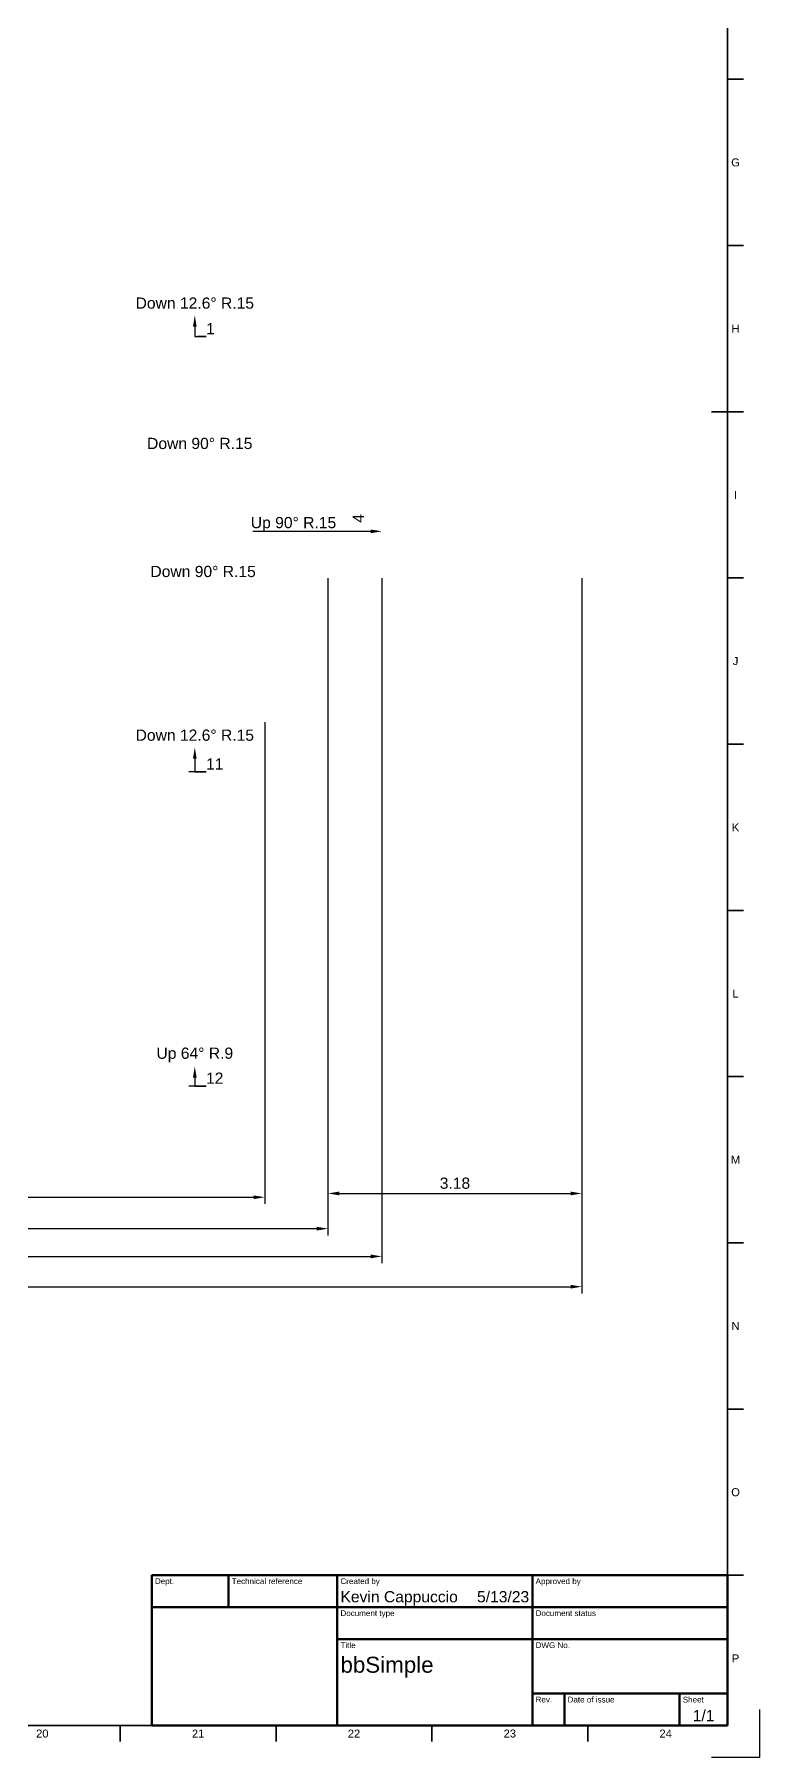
# Paper-space layout 'Sheet1' of a CAD drawing. Header units: millimetres. Extents: x 0 to 1189, y 0 to 841.
# Drawn here: x 962 to 1189, y 0 to 538 of the extents above; entities that cross this region are included whole.
import ezdxf
from ezdxf import colors
from ezdxf.entities.mleader import LeaderData, LeaderLine
from ezdxf.enums import TextEntityAlignment as Align
from ezdxf.math import Vec2, Vec3

# ---------------------------------------------------------------- set-up
doc = ezdxf.new("R2010")
doc.units = ezdxf.units.MM
doc.header["$LTSCALE"] = 0.75
for name, color, linetype, lineweight in [('Bend Notes', 7, 'Continuous', 35), ('BendIds', 7, 'Continuous', 35), ('BORDER', 7, 'Continuous', 35), ('FD_Dimensions', 7, 'Continuous', 35), ('TITLEBLOCK', 7, 'Continuous', 50)]:
    doc.layers.add(name, color=color, linetype=linetype, lineweight=lineweight)
doc.styles.add('FusionTitle', font='Arial.ttf')
doc.styles.get("Standard").update_dxf_attribs({"font": 'Arial.ttf'})
doc.dimstyles.new('Dim-ISO-25', dxfattribs={"dimtxt": 3.5, "dimasz": 3.5, "dimexe": 2.1, "dimexo": 2.1, "dimgap": 1.4, "dimtad": 1, "dimzin": 12, "dimdsep": 46, "dimtxsty": 'Standard', "dimcen": 0, "dimazin": 3, "dimtp": 0.1, "dimtm": 0.1, "dimtfac": 0.714286, "dimtmove": 0, "dimatfit": 3, "dimfxl": 1, "dimtzin": 12, "dimarcsym": 0})

# ---------------------------------------------------------------- blocks, each defined once
blk = doc.blocks.new('ISO_A0_SHEET')
at = {"layer": 'BORDER'}
for p, q in [((1179, 831), (1179, 10)), ((1179, 524.38), (1184, 524.38)), ((1179, 472.44), (1184, 472.44)), ((1174, 420.5), (1184, 420.5)), ((1179, 368.56), (1184, 368.56)), ((1179, 316.62), (1184, 316.62)), ((1179, 264.69), (1184, 264.69)), ((1179, 212.75), (1184, 212.75)), ((1179, 160.81), (1184, 160.81)), ((1179, 108.88), (1184, 108.88)), ((1179, 56.94), (1184, 56.94)), ((20, 10), (1179, 10)), ((989.17, 10), (989.17, 5)), ((1037.87, 10), (1037.87, 5)), ((1086.58, 10), (1086.58, 5)), ((1135.29, 10), (1135.29, 5))]:
    blk.add_line(p, q, dxfattribs=at)
at = {"layer": 'Defpoints'}
for p, q in [((1189, 15), (1189, 0)), ((1189, 0), (1174, 0))]:
    blk.add_line(p, q, dxfattribs=at)
at = {"layer": 'BORDER', "style": 'FusionTitle'}
for s, p in [('G', (1181.5, 498.41)), ('H', (1181.5, 446.47)), ('I', (1181.5, 394.53)), ('J', (1181.5, 342.59)), ('K', (1181.5, 290.66)), ('L', (1181.5, 238.72)), ('M', (1181.5, 186.78)), ('N', (1181.5, 134.84)), ('O', (1181.5, 82.91)), ('P', (1181.5, 30.97)), ('20', (964.81, 7.5)), ('21', (1013.52, 7.5)), ('22', (1062.23, 7.5)), ('23', (1110.94, 7.5)), ('24', (1159.65, 7.5))]:
    blk.add_text(s, height=2.5, dxfattribs=at).set_placement(p, align=Align.MIDDLE)
blk = doc.blocks.new('ISO_TITLEBLOCK')
at = {"layer": 'TITLEBLOCK'}
for p, q in [((0, 47), (-180, 47)), ((-180, 47), (-180, 0)), ((-156, 37), (-156, 47)), ((-122, 0), (-122, 47)), ((-61, 0), (-61, 47)), ((0, 0), (0, 47)), ((-180, 37), (0, 37)), ((-122, 27), (0, 27)), ((-61, 10), (0, 10)), ((-51, 0), (-51, 10)), ((-15, 0), (-15, 10)), ((-180, 0), (0, 0))]:
    blk.add_line(p, q, dxfattribs=at)
at = {"layer": 'TITLEBLOCK', "style": 'FusionTitle'}
for s, p in [('Dept.', (-179, 46)), ('Technical reference', (-155, 46)), ('Created by', (-121, 46)), ('Approved by', (-60, 46)), ('Document type', (-121, 36)), ('Document status', (-60, 36)), ('Title', (-121, 26)), ('DWG No.', (-60, 26)), ('Rev.', (-60, 9)), ('Date of issue', (-50, 9)), ('Sheet', (-14, 9))]:
    blk.add_text(s, height=1.8, dxfattribs=at).set_placement(p, align=Align.TOP_LEFT)
for tag, height, p in [('DEPT', 3.5, (-179, 42)), ('TECHNICAL_REFERENCE', 3.5, (-155, 42)), ('CREATED_BY', 3.5, (-121, 42)), ('APPROVED_BY', 3.5, (-60, 42)), ('DOCUMENT_TYPE', 3.5, (-121, 32)), ('DOCUMENT_STATUS', 3.5, (-60, 32)), ('TITLE_1', 5, (-121, 21.5)), ('TITLE_2', 5, (-121, 14)), ('TITLE_3', 5, (-121, 6.5)), ('DATE_OF_ISSUE', 3.5, (-50, 5))]:
    blk.add_attdef(tag, text='', height=height, dxfattribs=at).set_placement(p, align=Align.TOP_LEFT)
for tag, p in [('CREATED_DATE', (-62, 42)), ('APPROVED_DATE', (-0.99, 42))]:
    blk.add_attdef(tag, text='', height=3.5, dxfattribs=at).set_placement(p, align=Align.TOP_RIGHT)
for tag, height, p in [('DRAWING_NUMBER', 5, (-30.5, 19.75)), ('REV', 3.5, (-56, 4.85)), ('SHEET', 3.5, (-7.5, 4.85))]:
    blk.add_attdef(tag, text='', height=height, dxfattribs=at).set_placement(p, align=Align.TOP_CENTER)
blk = doc.blocks.new('*D91')
at = {"layer": 'Defpoints', "color": 0, "transparency": 16777216}
for p in [(1034.35, 325.63), (736.6, 214.48), (1034.35, 175.06)]:
    blk.add_point(p, dxfattribs=at)
at = {"layer": 'FD_Dimensions', "color": 0, "lineweight": -2, "transparency": 16777216}
for p, q in [((1034.35, 323.53), (1034.35, 172.96)), ((736.6, 212.38), (736.6, 172.96)), ((740.1, 175.06), (1030.85, 175.06))]:
    blk.add_line(p, q, dxfattribs=at)
at = {"layer": 'FD_Dimensions', "color": 0, "transparency": 16777216}
for points in [[(740.1, 175.64), (740.1, 174.48), (736.6, 175.06)], [(1030.85, 175.64), (1030.85, 174.48), (1034.35, 175.06)]]:
    blk.add_solid(points, dxfattribs=at)
at = {"layer": 'FD_Dimensions', "color": 0, "transparency": 16777216, "insert": (885.47, 178.25), "char_height": 3.5, "attachment_point": 5, "rotation": 360}
blk.add_mtext('11.91', dxfattribs=at)
blk = doc.blocks.new('*D92')
at = {"layer": 'Defpoints', "color": 0, "transparency": 16777216}
for p in [(716.85, 325.63), (1054.1, 325.63), (1054.1, 165.25)]:
    blk.add_point(p, dxfattribs=at)
at = {"layer": 'FD_Dimensions', "color": 0, "lineweight": -2, "transparency": 16777216}
for p, q in [((716.85, 323.53), (716.85, 163.15)), ((1054.1, 323.53), (1054.1, 163.15)), ((720.35, 165.25), (1050.6, 165.25))]:
    blk.add_line(p, q, dxfattribs=at)
at = {"layer": 'FD_Dimensions', "color": 0, "transparency": 16777216}
for points in [[(720.35, 165.83), (720.35, 164.66), (716.85, 165.25)], [(1050.6, 165.83), (1050.6, 164.66), (1054.1, 165.25)]]:
    blk.add_solid(points, dxfattribs=at)
at = {"layer": 'FD_Dimensions', "color": 0, "transparency": 16777216, "insert": (885.47, 168.43), "char_height": 3.5, "attachment_point": 5, "rotation": 360}
blk.add_mtext('13.49', dxfattribs=at)
blk = doc.blocks.new('*D93')
at = {"layer": 'Defpoints', "color": 0, "transparency": 16777216}
for p in [(699.97, 370.63), (1070.97, 370.63), (1070.97, 156.58)]:
    blk.add_point(p, dxfattribs=at)
at = {"layer": 'FD_Dimensions', "color": 0, "lineweight": -2, "transparency": 16777216}
for p, q in [((699.97, 368.53), (699.97, 154.48)), ((1070.97, 368.53), (1070.97, 154.48)), ((703.47, 156.58), (1067.47, 156.58))]:
    blk.add_line(p, q, dxfattribs=at)
at = {"layer": 'FD_Dimensions', "color": 0, "transparency": 16777216}
for points in [[(703.47, 157.16), (703.47, 156), (699.97, 156.58)], [(1067.47, 157.16), (1067.47, 155.99), (1070.97, 156.58)]]:
    blk.add_solid(points, dxfattribs=at)
at = {"layer": 'FD_Dimensions', "color": 0, "transparency": 16777216, "insert": (885.47, 159.77), "char_height": 3.5, "attachment_point": 5, "rotation": 360}
blk.add_mtext('14.84', dxfattribs=at)
blk = doc.blocks.new('*D94')
at = {"layer": 'Defpoints', "color": 0, "transparency": 16777216}
for p in [(637.47, 370.63), (1133.47, 370.63), (1133.47, 147.12)]:
    blk.add_point(p, dxfattribs=at)
at = {"layer": 'FD_Dimensions', "color": 0, "lineweight": -2, "transparency": 16777216}
for p, q in [((637.47, 368.53), (637.47, 145.02)), ((1133.47, 368.53), (1133.47, 145.02)), ((640.97, 147.12), (1129.97, 147.12))]:
    blk.add_line(p, q, dxfattribs=at)
at = {"layer": 'FD_Dimensions', "color": 0, "transparency": 16777216}
for points in [[(640.97, 147.7), (640.97, 146.54), (637.47, 147.12)], [(1129.97, 147.7), (1129.97, 146.54), (1133.47, 147.12)]]:
    blk.add_solid(points, dxfattribs=at)
at = {"layer": 'FD_Dimensions', "color": 0, "transparency": 16777216, "insert": (885.47, 150.31), "char_height": 3.5, "attachment_point": 5}
blk.add_mtext('19.84', dxfattribs=at)
blk = doc.blocks.new('*D97')
at = {"layer": 'Defpoints', "color": 0, "transparency": 16777216}
for p in [(1054.1, 370.63), (1133.47, 370.63), (1133.47, 176.25)]:
    blk.add_point(p, dxfattribs=at)
at = {"layer": 'FD_Dimensions', "color": 0, "lineweight": -2, "transparency": 16777216}
for p, q in [((1054.1, 368.53), (1054.1, 174.15)), ((1133.47, 368.53), (1133.47, 174.15)), ((1057.6, 176.25), (1129.97, 176.25))]:
    blk.add_line(p, q, dxfattribs=at)
at = {"layer": 'FD_Dimensions', "color": 0, "transparency": 16777216}
for points in [[(1057.6, 176.83), (1057.6, 175.67), (1054.1, 176.25)], [(1129.97, 176.83), (1129.97, 175.67), (1133.47, 176.25)]]:
    blk.add_solid(points, dxfattribs=at)
at = {"layer": 'FD_Dimensions', "color": 0, "transparency": 16777216, "insert": (1093.79, 179.44), "char_height": 3.5, "attachment_point": 5}
blk.add_mtext('3.18', dxfattribs=at)

psp = doc.layouts.new('Sheet1')

# ---------------------------------------------------------------- block references
at = {"layer": 'BORDER'}
psp.add_blockref('ISO_A0_SHEET', (0, 0), dxfattribs=at)
at = {"layer": 'TITLEBLOCK'}
psp.add_blockref('ISO_TITLEBLOCK', (1179, 10), dxfattribs=at).add_auto_attribs({'CREATED_DATE': '5/13/23', 'SHEET': '1/1', 'TITLE_1': 'bbSimple', 'CREATED_BY': 'Kevin Cappuccio'})

# ---------------------------------------------------------------- dimensions: what is measured, and where the dimension line sits
at = {"layer": 'FD_Dimensions'}
dim = psp.add_linear_dim(base=(1133.474, 147.12), p1=(637.474, 370.633), p2=(1133.474, 370.632), dimstyle='Dim-ISO-25', override={"dimlfac": -0.04, "dimclrd": 0, "dimclre": 0}, dxfattribs=at)
dim.commit()
dim.dimension.update_dxf_attribs({"geometry": '*D94', "text_midpoint": (885.474, 150.307)})
for base, p1, p2, angle, picture, middle in [((1070.974, 156.578), (699.974, 370.633), (1070.974, 370.632), 179.99998, '*D93', (885.474, 159.765)), ((1054.099, 165.246), (716.849, 325.633), (1054.099, 325.632), 179.99998, '*D92', (885.474, 168.434)), ((1034.349, 175.061), (736.599, 214.483), (1034.349, 325.632), 179.99999, '*D91', (885.474, 178.248))]:
    dim = psp.add_linear_dim(base=base, p1=p1, p2=p2, angle=angle, dimstyle='Dim-ISO-25', override={"dimlfac": -0.04, "dimclrd": 0, "dimclre": 0}, dxfattribs=at)
    dim.commit()
    dim.dimension.update_dxf_attribs({"geometry": picture, "text_midpoint": middle})
dim = psp.add_aligned_dim(p1=(1054.099366, 370.632381), p2=(1133.474375, 370.632373), distance=-194.380963, dimstyle='Dim-ISO-25', override={"dimlfac": -0.04, "dimclrd": 0, "dimclre": 0}, dxfattribs=at)
dim.commit()
dim.dimension.update_dxf_attribs({"geometry": '*D97', "text_midpoint": (1093.78687, 179.439609)})

# ---------------------------------------------------------------- leaders
at = {"layer": 'Bend Notes'}
ml = psp.add_multileader_mtext('Standard', dxfattribs=at)
ml.set_content('Down 12.6%%D R.15', color=256)
ml.set_leader_properties()
ml.build(insert=Vec2(0, 0))
ml.multileader.update_dxf_attribs({"leader_type": 0, "text_attachment_direction": 1, "text_left_attachment_type": 5, "text_right_attachment_type": 5, "dogleg_length": 0, "arrow_head_size": 3.5})
ctx = ml.context
ctx.base_point, ctx.char_height, ctx.arrow_head_size, ctx.landing_gap_size, ctx.plane_origin = Vec3(1012.474, 452.626), 3.5, 3.5, 0, Vec3(1012.474, 450.632)
ctx.left_attachment, ctx.right_attachment, ctx.text_align_type = 5, 5, 1
notes = []
notes.append((ctx, [(0, (1, 1, 0), (1012.474, 452.626), (1, 0), 0, [(0, [(1012.474, 450.632)], 0, [])])]))
ctx.mtext.insert, ctx.mtext.rotation, ctx.mtext.alignment, ctx.mtext.flow_direction = Vec3(1012.474, 456.2), 6.2831853, 2, 5
ml = psp.add_multileader_mtext('Standard', dxfattribs=at)
ml.set_content('Down 90%%D R.15', color=256)
ml.set_leader_properties()
ml.build(insert=Vec2(0, 0))
ml.multileader.update_dxf_attribs({"leader_type": 0, "text_attachment_direction": 1, "text_left_attachment_type": 5, "text_right_attachment_type": 5, "dogleg_length": 0, "arrow_head_size": 3.5})
ctx = ml.context
ctx.base_point, ctx.char_height, ctx.arrow_head_size, ctx.landing_gap_size, ctx.plane_origin, ctx.plane_x_axis, ctx.plane_y_axis = Vec3(1014.02, 408.774), 3.5, 3.5, 0, Vec3(885.474, 403.133), Vec3(1, 0.0000001), Vec3(-0.0000001, 1)
ctx.left_attachment, ctx.right_attachment, ctx.text_align_type = 5, 5, 1
notes.append((ctx, [(0, (1, 1, 0), (1014.02, 408.774), (1, 0), 0, [(0, [(1014.02, 403.133)], 0, [])])]))
ctx.mtext.insert, ctx.mtext.text_direction, ctx.mtext.rotation, ctx.mtext.alignment, ctx.mtext.flow_direction = Vec3(1014.02, 412.348), Vec3(1, 0.0000001), 0.0000001, 2, 5
ml = psp.add_multileader_mtext('Standard', dxfattribs=at)
ml.set_content('Up 90%%D R.15', color=256)
ml.set_leader_properties()
ml.build(insert=Vec2(0, 0))
ml.multileader.update_dxf_attribs({"text_left_attachment_type": 5, "text_right_attachment_type": 5, "dogleg_length": 3.5, "arrow_head_size": 3.5})
ctx = ml.context
ctx.base_point, ctx.char_height, ctx.arrow_head_size, ctx.landing_gap_size, ctx.plane_origin = Vec3(1029.986, 383.132), 3.5, 3.5, 0, Vec3(1070.974, 383.132)
ctx.left_attachment, ctx.right_attachment = 5, 5
notes.append((ctx, [(1, (1, 1, 0), (1059.595, 383.132), (-1, 0), 3.5, [(0, [(1070.974, 383.132)], 0, [])])]))
ctx.mtext.insert, ctx.mtext.flow_direction = Vec3(1029.986, 387.619), 5
ml = psp.add_multileader_mtext('Standard', dxfattribs=at)
ml.set_content('Down 90%%D R.15', color=256)
ml.set_leader_properties()
ml.build(insert=Vec2(0, 0))
ml.multileader.update_dxf_attribs({"leader_type": 0, "text_attachment_direction": 1, "text_left_attachment_type": 5, "text_right_attachment_type": 5, "dogleg_length": 0, "arrow_head_size": 3.5})
ctx = ml.context
ctx.base_point, ctx.char_height, ctx.arrow_head_size, ctx.landing_gap_size, ctx.plane_origin, ctx.plane_x_axis, ctx.plane_y_axis = Vec3(1015.068, 368.774), 3.5, 3.5, 0, Vec3(885.474, 363.132), Vec3(1, -0.0000003), Vec3(0.0000003, 1)
ctx.left_attachment, ctx.right_attachment, ctx.text_align_type = 5, 5, 1
notes.append((ctx, [(0, (1, 1, 0), (1015.068, 368.774), (1, 0), 0, [(0, [(1015.068, 363.132)], 0, [])])]))
ctx.mtext.insert, ctx.mtext.text_direction, ctx.mtext.rotation, ctx.mtext.alignment, ctx.mtext.flow_direction = Vec3(1015.068, 372.348), Vec3(1, -0.0000003), 6.283185, 2, 5
ml = psp.add_multileader_mtext('Standard', dxfattribs=at)
ml.set_content('Down 12.6%%D R.15', color=256)
ml.set_leader_properties()
ml.build(insert=Vec2(0, 0))
ml.multileader.update_dxf_attribs({"leader_type": 0, "text_attachment_direction": 1, "text_left_attachment_type": 5, "text_right_attachment_type": 5, "dogleg_length": 0, "arrow_head_size": 3.5})
ctx = ml.context
ctx.base_point, ctx.char_height, ctx.arrow_head_size, ctx.landing_gap_size, ctx.plane_origin, ctx.plane_x_axis, ctx.plane_y_axis = Vec3(1012.474, 317.626), 3.5, 3.5, 0, Vec3(1012.474, 315.633), Vec3(1, -0.0000002), Vec3(0.0000002, 1)
ctx.left_attachment, ctx.right_attachment, ctx.text_align_type = 5, 5, 1
notes.append((ctx, [(0, (1, 1, 0), (1012.474, 317.626), (1, 0), 0, [(0, [(1012.474, 315.633)], 0, [])])]))
ctx.mtext.insert, ctx.mtext.text_direction, ctx.mtext.rotation, ctx.mtext.alignment, ctx.mtext.flow_direction = Vec3(1012.474, 321.2), Vec3(1, -0.0000002), 6.2831851, 2, 5
ml = psp.add_multileader_mtext('Standard', dxfattribs=at)
ml.set_content('Up 64%%D R.9', color=256)
ml.set_leader_properties()
ml.build(insert=Vec2(0, 0))
ml.multileader.update_dxf_attribs({"leader_type": 0, "text_attachment_direction": 1, "text_left_attachment_type": 5, "text_right_attachment_type": 5, "dogleg_length": 0, "arrow_head_size": 3.5})
ctx = ml.context
ctx.base_point, ctx.char_height, ctx.arrow_head_size, ctx.landing_gap_size, ctx.plane_origin, ctx.plane_x_axis, ctx.plane_y_axis = Vec3(1012.474, 217.339), 3.5, 3.5, 0, Vec3(1012.474, 215.939), Vec3(1, -0.0000002), Vec3(0.0000002, 1)
ctx.left_attachment, ctx.right_attachment, ctx.text_align_type = 5, 5, 1
notes.append((ctx, [(0, (1, 1, 0), (1012.474, 217.339), (1, 0), 0, [(0, [(1012.474, 215.939)], 0, [])])]))
ctx.mtext.insert, ctx.mtext.text_direction, ctx.mtext.rotation, ctx.mtext.alignment, ctx.mtext.flow_direction = Vec3(1012.474, 221.825), Vec3(1, -0.0000002), 6.2831851, 2, 5
at = {"layer": 'BendIds'}
ml = psp.add_multileader_mtext('Standard', dxfattribs=at)
ml.set_content('1', color=256)
ml.set_leader_properties()
ml.build(insert=Vec2(0, 0))
ml.multileader.update_dxf_attribs({"text_left_attachment_type": 5, "text_right_attachment_type": 5, "dogleg_length": 3.5, "arrow_head_size": 3.5})
ctx = ml.context
ctx.base_point, ctx.char_height, ctx.arrow_head_size, ctx.landing_gap_size, ctx.plane_origin = Vec3(1015.974, 443.987), 3.5, 3.5, 0, Vec3(1012.474, 450.632)
ctx.left_attachment, ctx.right_attachment = 5, 5
notes.append((ctx, [(0, (1, 1, 0), (1012.474, 443.987), (1, 0), 3.5, [(0, [(1012.474, 450.632)], 0, [])])]))
ctx.mtext.insert, ctx.mtext.flow_direction = Vec3(1015.974, 448.202), 5
ml = psp.add_multileader_mtext('Standard', dxfattribs=at)
ml.set_content('4', color=256)
ml.set_leader_properties()
ml.build(insert=Vec2(0, 0))
ml.multileader.update_dxf_attribs({"leader_type": 0, "text_attachment_direction": 1, "text_left_attachment_type": 5, "text_right_attachment_type": 5, "dogleg_length": 0, "arrow_head_size": 3.5})
ctx = ml.context
ctx.base_point, ctx.char_height, ctx.arrow_head_size, ctx.landing_gap_size, ctx.plane_origin, ctx.plane_x_axis, ctx.plane_y_axis = Vec3(1065.333, 387.177), 3.5, 3.5, 0, Vec3(1070.974, 383.132), Vec3(0.0000003, 1), Vec3(-1, 0.0000003)
ctx.left_attachment, ctx.right_attachment, ctx.text_align_type = 5, 5, 1
notes.append((ctx, [(0, (1, 1, 0), (1065.333, 387.177), (1, 0), 0, [(0, [(1070.974, 387.177)], 0, [])])]))
ctx.mtext.insert, ctx.mtext.text_direction, ctx.mtext.rotation, ctx.mtext.alignment, ctx.mtext.flow_direction = Vec3(1061.833, 387.177), Vec3(0.0000003, 1), 1.570796, 2, 5
ml = psp.add_multileader_mtext('Standard', dxfattribs=at)
ml.set_content('11', color=256)
ml.set_leader_properties()
ml.build(insert=Vec2(0, 0))
ml.multileader.update_dxf_attribs({"text_left_attachment_type": 5, "text_right_attachment_type": 5, "dogleg_length": 3.5, "arrow_head_size": 3.5})
ctx = ml.context
ctx.base_point, ctx.char_height, ctx.arrow_head_size, ctx.landing_gap_size, ctx.plane_origin = Vec3(1015.974, 307.978), 3.5, 3.5, 0, Vec3(1012.474, 315.633)
ctx.left_attachment, ctx.right_attachment = 5, 5
notes.append((ctx, [(0, (1, 1, 0), (1012.474, 307.978), (1, 0), 3.5, [(0, [(1012.474, 315.633)], 0, [])])]))
ctx.mtext.insert, ctx.mtext.flow_direction = Vec3(1015.974, 312.192), 5
ml = psp.add_multileader_mtext('Standard', dxfattribs=at)
ml.set_content('12', color=256)
ml.set_leader_properties()
ml.build(insert=Vec2(0, 0))
ml.multileader.update_dxf_attribs({"text_left_attachment_type": 5, "text_right_attachment_type": 5, "dogleg_length": 3.5, "arrow_head_size": 3.5})
ctx = ml.context
ctx.base_point, ctx.char_height, ctx.arrow_head_size, ctx.landing_gap_size, ctx.plane_origin = Vec3(1015.974, 209.808), 3.5, 3.5, 0, Vec3(1012.474, 215.939)
ctx.left_attachment, ctx.right_attachment = 5, 5
notes.append((ctx, [(0, (1, 1, 0), (1012.474, 209.808), (1, 0), 3.5, [(0, [(1012.474, 215.939)], 0, [])])]))
ctx.mtext.insert, ctx.mtext.flow_direction = Vec3(1015.974, 214.023), 5
for ctx, leaders in notes:
    for number, flags, end, landing, length, lines in leaders:
        leader = LeaderData()
        leader.index, (leader.has_last_leader_line, leader.has_dogleg_vector, leader.attachment_direction) = number, flags
        leader.last_leader_point, leader.dogleg_vector, leader.dogleg_length = Vec3(end), Vec3(landing), length
        for number, points, colour, breaks in lines:
            line = LeaderLine()
            line.index, line.vertices, line.color, line.breaks = number, Vec3.list(points), colors.encode_raw_color(colour), breaks
            leader.lines.append(line)
        ctx.leaders.append(leader)

doc.saveas('drawing.dxf')
